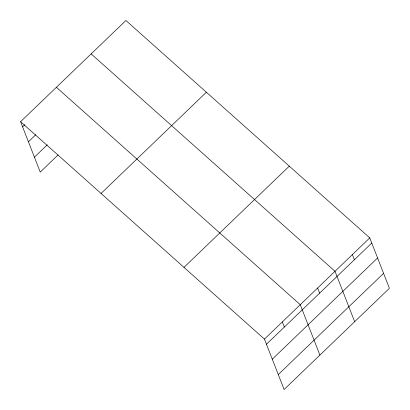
<?xml version="1.0" encoding="UTF-8"?>
<svg xmlns="http://www.w3.org/2000/svg" width="410" height="410" viewBox="0 0 410 410"><rect width="100%" height="100%" fill="white"/><g stroke="black" fill="none" stroke-linecap="round" stroke-linejoin="round"><path stroke-width="0.61" d="M20.592 121.708L125.901 20.5L369.764 237.897L389.408 288.291L284.099 389.5L264.45 339.106L20.592 121.708L40.236 172.103L58.138 154.898M22.596 126.854L24.892 124.65M28.418 141.788L35.762 134.726M34.414 157.168L47.268 144.817M101.065 193.453L206.373 92.24M183.977 267.366L289.291 166.158M264.45 339.106L369.764 237.897M266.459 344.251L371.767 243.043M272.281 359.186L377.589 257.972M278.277 374.566L383.591 273.357M91.148 53.9L335.011 271.297L354.655 321.691M56.395 87.299L300.258 304.697L319.902 355.091M352.385 254.6L354.394 259.74M317.632 287.994L319.641 293.14M282.357 321.901L284.361 327.047"/></g></svg>
